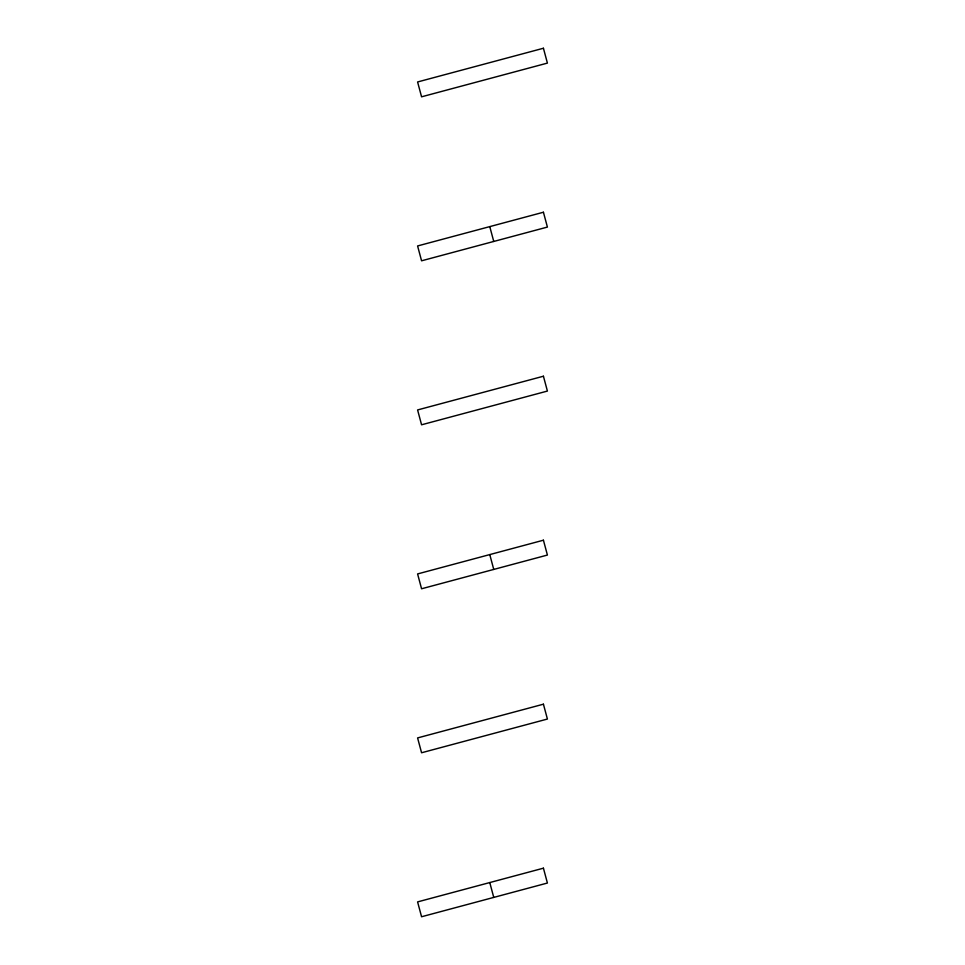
<?xml version="1.0" encoding="UTF-8"?>
<svg xmlns="http://www.w3.org/2000/svg" width="965" height="965" viewBox="0 0 965 965"><rect width="100%" height="100%" fill="white"/><g stroke="black" fill="none" stroke-linecap="round" stroke-linejoin="round"><path stroke-width="1.45" d="M489.774 226.618L493.754 241.455M489.774 554.586L493.754 569.434M489.774 882.565L493.754 897.414M543.428 48.25L417.592 81.965L421.572 96.814L547.408 63.099L543.428 48.25M543.428 212.24L417.592 245.954L421.572 260.803L547.408 227.077L543.428 212.24M543.428 376.229L417.592 409.944L421.572 424.793L547.408 391.066L543.428 376.229M543.428 540.207L417.592 573.934L421.572 588.771L547.408 555.056L543.428 540.207M543.428 704.197L417.592 737.923L421.572 752.76L547.408 719.046L543.428 704.197M543.428 868.186L417.592 901.901L421.572 916.75L547.408 883.035L543.428 868.186"/></g></svg>
